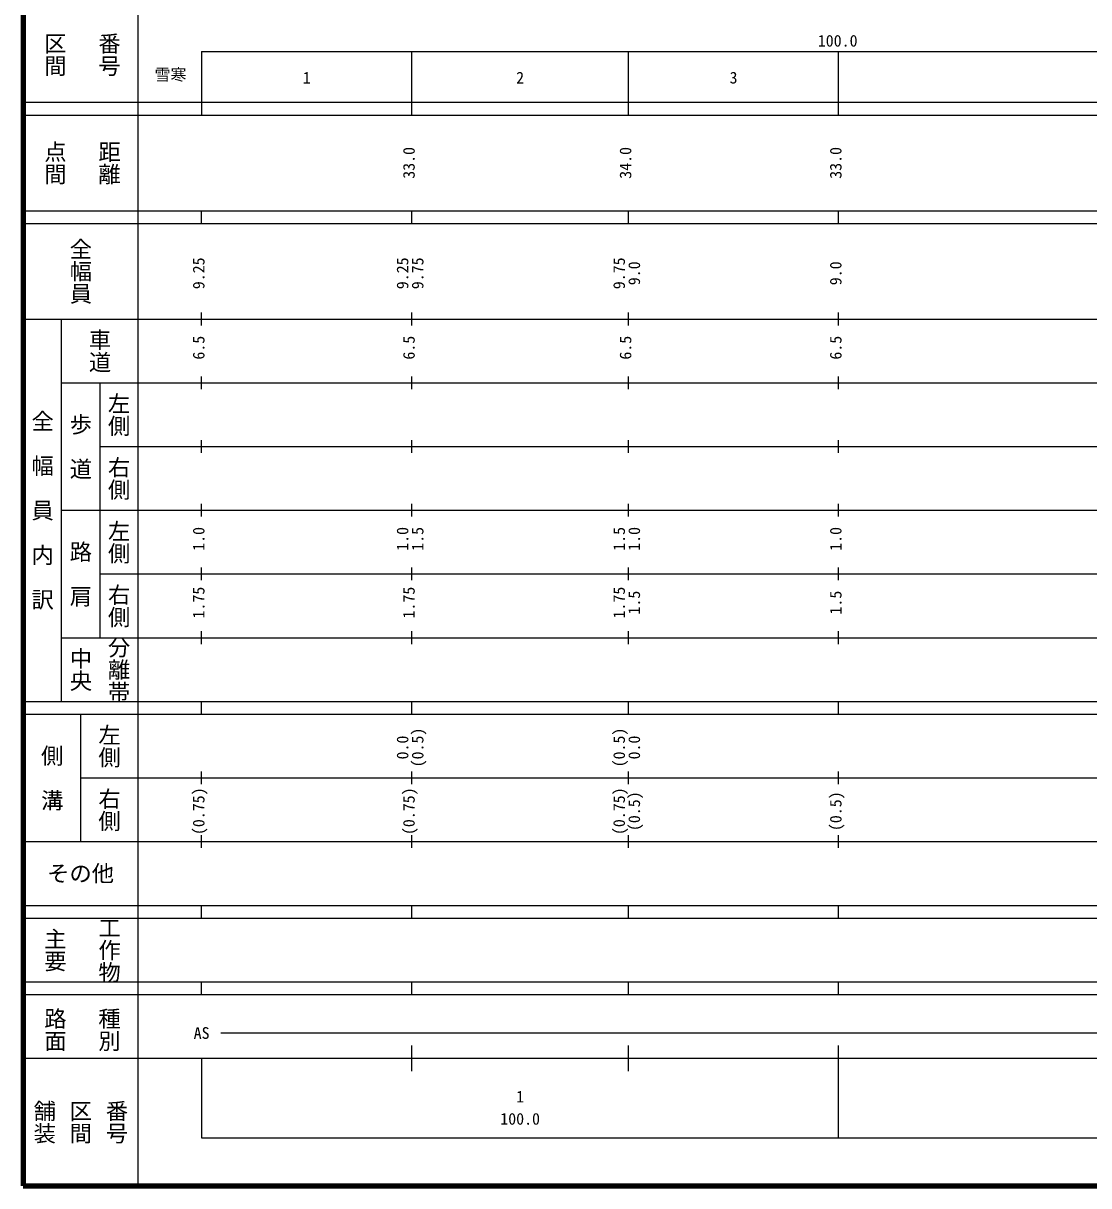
# Model space of a CAD drawing. Units: millimetres on the paper, enlarged 1000 times. Extents: x -55444348 to -54804348, y -162373295 to -162013295.
# Drawn here: x -55444348 to -55277089, y -162373295 to -162190886 of the extents above; entities that cross this region are included whole.
import ezdxf
from ezdxf.enums import TextEntityAlignment as Align

# ---------------------------------------------------------------- set-up
doc = ezdxf.new("R2010")
doc.units = ezdxf.units.MM
doc.header["$LTSCALE"] = 1000
doc.layers.add('M-TTL', color=2, linetype='Continuous', lineweight=140)
doc.layers.add('M-TTL-BAND', color=7, linetype='Continuous', lineweight=25)
doc.styles.add('@ＭＳ ゴシック', font='')
doc.styles.add('ＭＳ ゴシック', font='')
doc.styles.get('@ＭＳ ゴシック').set_extended_font_data('@MS Gothic')
doc.styles.get('ＭＳ ゴシック').set_extended_font_data('MS Gothic')

msp = doc.modelspace()

# ---------------------------------------------------------------- linework, layer by layer
at = {"layer": 'M-TTL'}
for p, q in [((-55444348, -162013295), (-55444348, -162373295)), ((-55444348, -162373295), (-54804348, -162373295))]:
    msp.add_line(p, q, dxfattribs=at)
at = {"layer": 'M-TTL-BAND'}
for p, q in [((-55426348, -162023295), (-55426348, -162373295)), ((-55416348, -162195295), (-54905348, -162195295)), ((-55416348, -162195295), (-55416348, -162205295)), ((-55383348, -162205295), (-55383348, -162195295)), ((-55349348, -162205295), (-55349348, -162195295)), ((-55316348, -162205295), (-55316348, -162195295)), ((-55444348, -162203295), (-54905348, -162203295)), ((-55444348, -162205295), (-54905348, -162205295)), ((-55444348, -162220295), (-54905348, -162220295)), ((-55416348, -162222295), (-55416348, -162220295)), ((-55383348, -162222295), (-55383348, -162220295)), ((-55349348, -162222295), (-55349348, -162220295)), ((-55316348, -162222295), (-55316348, -162220295)), ((-55444348, -162222295), (-54905348, -162222295)), ((-55416348, -162238295), (-55416348, -162236295)), ((-55383348, -162238295), (-55383348, -162236295)), ((-55349348, -162238295), (-55349348, -162236295)), ((-55316348, -162238295), (-55316348, -162236295)), ((-55444348, -162237295), (-54905348, -162237295)), ((-55438348, -162297295), (-55438348, -162237295)), ((-55438348, -162247295), (-54905348, -162247295)), ((-55432348, -162247295), (-55432348, -162287295)), ((-55416348, -162248295), (-55416348, -162246295)), ((-55383348, -162248295), (-55383348, -162246295)), ((-55349348, -162248295), (-55349348, -162246295)), ((-55316348, -162248295), (-55316348, -162246295)), ((-55416348, -162258295), (-55416348, -162256295)), ((-55383348, -162258295), (-55383348, -162256295)), ((-55349348, -162258295), (-55349348, -162256295)), ((-55316348, -162258295), (-55316348, -162256295)), ((-55432348, -162257295), (-54905348, -162257295)), ((-55438348, -162267295), (-54905348, -162267295)), ((-55416348, -162268295), (-55416348, -162266295)), ((-55383348, -162268295), (-55383348, -162266295)), ((-55349348, -162268295), (-55349348, -162266295)), ((-55316348, -162268295), (-55316348, -162266295)), ((-55416348, -162278295), (-55416348, -162276295)), ((-55383348, -162278295), (-55383348, -162276295)), ((-55349348, -162278295), (-55349348, -162276295)), ((-55316348, -162278295), (-55316348, -162276295)), ((-55432348, -162277295), (-54905348, -162277295)), ((-55438348, -162287295), (-54905348, -162287295)), ((-55416348, -162288295), (-55416348, -162286295)), ((-55383348, -162288295), (-55383348, -162286295)), ((-55349348, -162288295), (-55349348, -162286295)), ((-55316348, -162288295), (-55316348, -162286295)), ((-55444348, -162297295), (-54905348, -162297295)), ((-55416348, -162299295), (-55416348, -162297295)), ((-55383348, -162299295), (-55383348, -162297295)), ((-55349348, -162299295), (-55349348, -162297295)), ((-55316348, -162299295), (-55316348, -162297295)), ((-55444348, -162299295), (-54905348, -162299295)), ((-55435348, -162299295), (-55435348, -162319295)), ((-55435348, -162309295), (-54905348, -162309295)), ((-55416348, -162310295), (-55416348, -162308295)), ((-55383348, -162310295), (-55383348, -162308295)), ((-55349348, -162310295), (-55349348, -162308295)), ((-55316348, -162310295), (-55316348, -162308295)), ((-55416348, -162320295), (-55416348, -162318295)), ((-55383348, -162320295), (-55383348, -162318295)), ((-55349348, -162320295), (-55349348, -162318295)), ((-55316348, -162320295), (-55316348, -162318295)), ((-55444348, -162319295), (-54905348, -162319295)), ((-55444348, -162329295), (-54905348, -162329295)), ((-55416348, -162331295), (-55416348, -162329295)), ((-55383348, -162331295), (-55383348, -162329295)), ((-55349348, -162331295), (-55349348, -162329295)), ((-55316348, -162331295), (-55316348, -162329295)), ((-55444348, -162331295), (-54905348, -162331295)), ((-55444348, -162341295), (-54905348, -162341295)), ((-55416348, -162343295), (-55416348, -162341295)), ((-55383348, -162343295), (-55383348, -162341295)), ((-55349348, -162343295), (-55349348, -162341295)), ((-55316348, -162343295), (-55316348, -162341295)), ((-55444348, -162343295), (-54905348, -162343295)), ((-55413348, -162349295), (-54923848, -162349295)), ((-55383348, -162355295), (-55383348, -162351295)), ((-55349348, -162355295), (-55349348, -162351295)), ((-55316348, -162365795), (-55316348, -162351295)), ((-55444348, -162353295), (-54905348, -162353295)), ((-55416348, -162353295), (-55416348, -162365795)), ((-55416348, -162365795), (-54905348, -162365795))]:
    msp.add_line(p, q, dxfattribs=at)

# ---------------------------------------------------------------- texts
at = {"layer": 'M-TTL-BAND', "style": '@ＭＳ ゴシック'}
for s, p in [('番号', (-55430848, -162195795)), ('区間', (-55439348, -162195795)), ('点間', (-55439348, -162212795)), ('距離', (-55430848, -162212795)), ('全幅員', (-55435348, -162229795)), ('車道', (-55432348, -162242295)), ('左側', (-55429348, -162252295)), ('全\u3000幅\u3000員\u3000内\u3000訳', (-55441348, -162267295)), ('歩\u3000道', (-55435348, -162257295)), ('右側', (-55429348, -162262295)), ('左側', (-55429348, -162272295)), ('路\u3000肩', (-55435348, -162277295)), ('右側', (-55429348, -162282295)), ('分離帯', (-55429348, -162292295)), ('中央', (-55435348, -162292295)), ('左側', (-55430848, -162304295)), ('側\u3000溝', (-55439848, -162309295)), ('右側', (-55430848, -162314295)), ('主要', (-55439348, -162336295)), ('工作物', (-55430848, -162336295)), ('路面', (-55439348, -162348795)), ('種別', (-55430848, -162348795)), ('舗装', (-55441014, -162363295)), ('区間', (-55435348, -162363295)), ('番号', (-55429681, -162363295))]:
    msp.add_text(s, height=2566, rotation=270, dxfattribs=at).set_placement(p, align=Align.MIDDLE_CENTER)
at = {"layer": 'M-TTL-BAND', "style": 'ＭＳ ゴシック'}
for s, p in [('100.0', (-55316503, -162195100)), ('雪寒', (-55421228, -162200420)), ('1', (-55399848, -162200890)), ('2', (-55366348, -162200890)), ('3', (-55332848, -162200890)), ('AS', (-55416348, -162350795)), ('1', (-55366348, -162360772)), ('100.0', (-55366348, -162364262))]:
    msp.add_text(s, height=1833, dxfattribs=at).set_placement(p, align=Align.BOTTOM_CENTER)
for s, p in [('33.0', (-55382348, -162212795)), ('34.0', (-55348348, -162212795)), ('33.0', (-55315348, -162212795)), ('9.25', (-55415348, -162230121)), ('9.25', (-55383348, -162230121)), ('9.75', (-55380978, -162230121)), ('9.75', (-55349348, -162230121)), ('9.0', (-55346978, -162230121)), ('9.0', (-55315348, -162230121)), ('6.5', (-55415348, -162241795)), ('6.5', (-55382348, -162241795)), ('6.5', (-55348348, -162241795)), ('6.5', (-55315348, -162241795)), ('1.0', (-55415348, -162271795)), ('1.0', (-55383348, -162271795)), ('1.5', (-55380978, -162271795)), ('1.5', (-55349348, -162271795)), ('1.0', (-55346978, -162271795)), ('1.0', (-55315348, -162271795)), ('1.75', (-55415348, -162281795)), ('1.75', (-55382348, -162281795)), ('1.75', (-55349348, -162281795)), ('1.5', (-55346978, -162281795)), ('1.5', (-55315348, -162281795)), ('(0.5)', (-55380978, -162304531)), ('(0.5)', (-55349348, -162304531)), ('0.0', (-55383348, -162304531)), ('0.0', (-55346978, -162304531)), ('(0.75)', (-55415348, -162314531)), ('(0.75)', (-55382348, -162314531)), ('(0.75)', (-55349348, -162314531)), ('(0.5)', (-55346978, -162314531)), ('(0.5)', (-55315348, -162314531))]:
    msp.add_text(s, height=1833, rotation=90, dxfattribs=at).set_placement(p, align=Align.BOTTOM_CENTER)
msp.add_text('その他', height=2566, dxfattribs=at).set_placement((-55435348, -162324295), align=Align.MIDDLE_CENTER)

doc.saveas('drawing.dxf')
